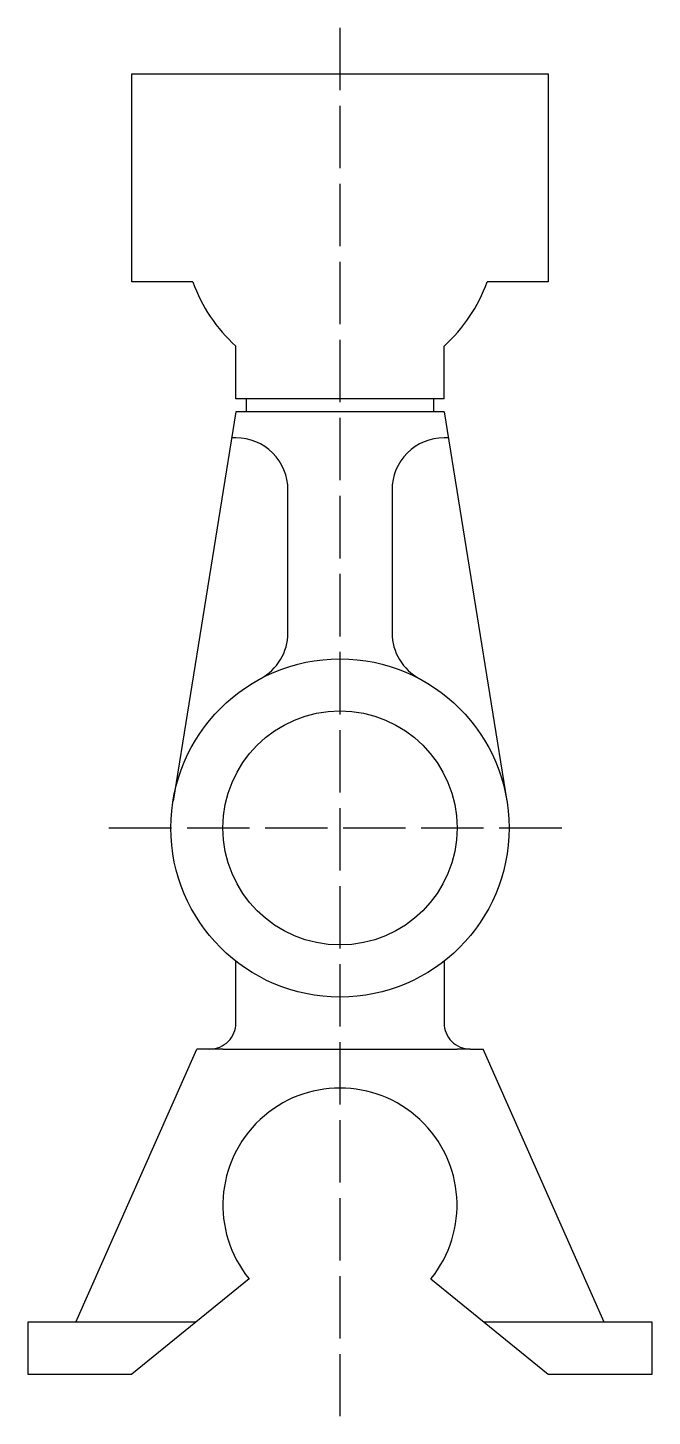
# Model space of a CAD drawing. Header units: millimetres. Extents: x 2438 to 2558, y 1545 to 1812.
import ezdxf

# ---------------------------------------------------------------- set-up
doc = ezdxf.new("R2010")
doc.units = ezdxf.units.MM
doc.linetypes.add('ACAD_ISO02W100', pattern=[15, 12, -3])

msp = doc.modelspace()

# ---------------------------------------------------------------- linework, layer by layer
at = {"linetype": 'ACAD_ISO02W100'}
for p, q in [((2497.54, 1812.31), (2497.54, 1545.39)), ((2453.15, 1658.48), (2542.88, 1658.48))]:
    msp.add_line(p, q, dxfattribs=at)
for p, q in [((2477.54, 1740.98), (2477.54, 1751.12)), ((2517.54, 1740.98), (2517.54, 1751.12)), ((2517.54, 1740.98), (2477.54, 1740.98)), ((2479.54, 1740.98), (2479.54, 1738.48)), ((2515.54, 1740.98), (2515.54, 1738.48)), ((2477.54, 1738.48), (2465.46, 1663.66)), ((2517.54, 1738.48), (2477.54, 1738.48)), ((2517.54, 1738.48), (2529.63, 1663.66)), ((2446.81, 1563.48), (2470.04, 1615.98)), ((2472.54, 1615.98), (2470.04, 1615.98)), ((2475.04, 1615.98), (2520.04, 1615.98)), ((2522.54, 1615.98), (2525.04, 1615.98)), ((2548.28, 1563.48), (2525.04, 1615.98)), ((2480.08, 1571.79), (2457.54, 1553.48)), ((2515.01, 1571.79), (2537.54, 1553.48)), ((2437.54, 1563.48), (2437.54, 1553.48)), ((2469.85, 1563.48), (2437.54, 1563.48)), ((2557.54, 1563.48), (2525.24, 1563.48)), ((2557.54, 1553.48), (2557.54, 1563.48)), ((2437.54, 1553.48), (2457.54, 1553.48)), ((2537.54, 1553.48), (2557.54, 1553.48))]:
    msp.add_line(p, q)
msp.add_lwpolyline([(2469.26, 1763.48), (2457.54, 1763.48), (2457.54, 1803.48), (2537.54, 1803.48), (2537.54, 1763.48), (2525.83, 1763.48)])
for points in [[(2482.25, 1687.16, 0.276984), (2487.54, 1695.98), (2487.54, 1723.48, 0.414214), (2477.54, 1733.48), (2476.74, 1733.48)], [(2518.35, 1733.48), (2517.54, 1733.48, 0.414214), (2507.54, 1723.48), (2507.54, 1695.98, 0.276984), (2512.84, 1687.16, -4)], [(2475.04, 1615.98), (2472.54, 1615.98, 0.414214), (2477.54, 1620.98), (2477.54, 1632.86)], [(2517.54, 1632.86), (2517.54, 1620.98, 0.414214), (2522.54, 1615.98), (2520.04, 1615.98)]]:
    msp.add_lwpolyline(points, format="xyb")
for radius in [32.5, 22.5]:
    msp.add_circle((2497.54, 1658.48), radius)
for centre, radius, start, end in [((2497.54, 1773.48), 30, 199.4712, 228.1897), ((2497.54, 1773.48), 30, 311.8103, 340.5288), ((2497.54, 1585.98), 22.5, 320.9061, 219.0939)]:
    msp.add_arc(centre, radius, start, end)

doc.saveas('drawing.dxf')
